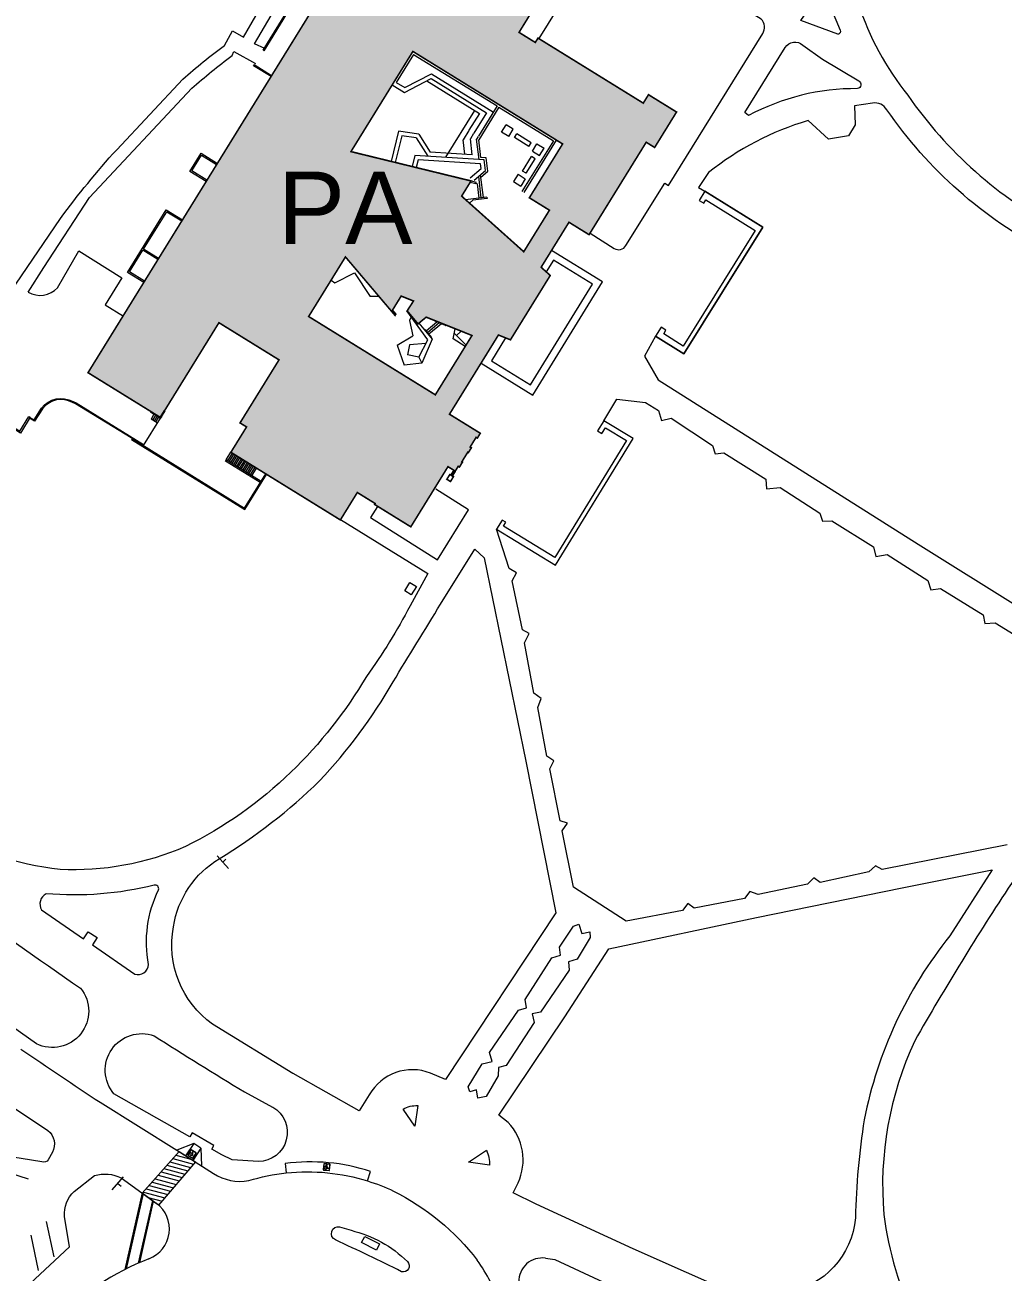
# Model space of a CAD drawing. Header units: feet. Extents: x 6763715 to 6770513, y 1886699 to 1891873.
# Drawn here: x 6765489 to 6765949, y 1888667 to 1889253 of the extents above; entities that cross this region are included whole.
import ezdxf

# ---------------------------------------------------------------- set-up
doc = ezdxf.new("R2010")
doc.units = ezdxf.units.FT
doc.header["$LTSCALE"] = 48
doc.header["$MEASUREMENT"] = 0
doc.layers.get('0').update_dxf_attribs({"lineweight": 0})
for name, color, linetype, lineweight in [('A-FLOR-HRAL', 4, 'Continuous', 0), ('A-FLOR-STRS', 4, 'Continuous', 0), ('C-BLDG-HTCH', 253, 'Continuous', 0), ('C-BLDG-IDEN', 7, 'Continuous', 50), ('C-PKNG-STRP', 3, 'Continuous', 0), ('C-ROAD', 5, 'Continuous', 0), ('Crosswalk_Stripping', 3, 'Continuous', 0), ('L-SITE-WALK', 6, 'Continuous', 0), ('L-SITE-WALL', 32, 'Continuous', 0)]:
    doc.layers.add(name, color=color, linetype=linetype, lineweight=lineweight)
doc.layers.add('A-WALL', color=5, linetype='Continuous')
doc.layers.add('C-BLDG', color=7, linetype='Continuous')
doc.styles.add('Campus_Base_Map_NEW$0$STANDARD', font='arial.ttf', dxfattribs={"height": 3.8})

# ---------------------------------------------------------------- blocks, each defined once
blk = doc.blocks.new('Campus_Base_Map_NEW$0$S1')
for points in [[(-0.083, 0), (0.083, 0)], [(0, 0), (0, -0.042)]]:
    blk.add_lwpolyline(points)
blk = doc.blocks.new('Campus_Base_Map_NEW$0$Site Plan$0$HANDI')
for p, q in [((0, 0.079), (0, 0)), ((0, 0), (0.062, 0)), ((0.062, 0), (0.094, -0.039))]:
    blk.add_line(p, q)
blk.add_circle((0, 0.094), 0.015)
blk.add_arc((-0.006, -0.006), 0.0541, 90, 0)
blk = doc.blocks.new('Campus_Base_Map_NEW$0$handicap')
at = {"layer": 'C-PKNG-STRP'}
blk.add_line((563729.991, 157499.5), (563730.041, 157499.478), dxfattribs=at)
for points in [[(563729.849, 157499.398), (563730.056, 157499.316, 0.414214), (563730.074, 157499.324), (563730.156, 157499.53, 0.414214), (563730.148, 157499.548), (563729.942, 157499.63, 0.414214), (563729.924, 157499.622), (563729.842, 157499.416, 0.414214)], [(563729.852, 157499.404), (563730.059, 157499.322, 0.414214), (563730.068, 157499.326), (563730.149, 157499.533, 0.414214), (563730.146, 157499.542), (563729.939, 157499.624, 0.414214), (563729.93, 157499.62), (563729.848, 157499.413, 0.414214)]]:
    blk.add_lwpolyline(points, format="xyb", close=True, dxfattribs=at)
at = {"layer": 'C-PKNG-STRP', "rotation": 335.9749199039166}
blk.add_blockref('Campus_Base_Map_NEW$0$Site Plan$0$HANDI', (563729.975, 157499.464), dxfattribs=at)

msp = doc.modelspace()

# ---------------------------------------------------------------- hatches: boundary and pattern name
at = {"layer": 'C-BLDG-HTCH'}
h = msp.add_hatch(color=256, dxfattribs=at)
h.paths.add_polyline_path([(6765698.91, 1889107.4), (6765681.68, 1889079.52), (6765622.13, 1889116.33), (6765639.43, 1889144.34), (6765662.75, 1889116.84), (6765663.12, 1889117.44), (6765661.53, 1889119.31), (6765665.62, 1889125.93), (6765671.42, 1889123.61), (6765668.43, 1889118.99), (6765673.55, 1889112.87), (6765677.39, 1889116.03), (6765698.91, 1889107.4)], flags=16)
h.paths.add_polyline_path([(6765653.41, 1889028.4), (6765645.01, 1889033.59), (6765637.04, 1889020.69), (6765602.38, 1889042.11), (6765585.58, 1889052.5), (6765592.94, 1889064.41), (6765589.87, 1889066.3), (6765608.2, 1889095.95), (6765579.96, 1889113.41), (6765552.44, 1889068.89), (6765518.42, 1889089.92), (6765623.03, 1889259.17), (6765617.08, 1889262.85), (6765653.42, 1889321.65), (6765687.9, 1889300.33), (6765686.33, 1889297.38), (6765700.36, 1889288.71), (6765702.3, 1889291.44), (6765734.42, 1889271.58), (6765721.02, 1889249.89), (6765728.67, 1889245.15), (6765729.94, 1889247.21), (6765779.42, 1889216.63), (6765781.88, 1889220.6), (6765795.06, 1889212.45), (6765784.77, 1889195.79), (6765780.8, 1889198.24), (6765753.94, 1889154.79), (6765744.49, 1889160.63), (6765731.41, 1889139.47), (6765735.7, 1889135.63), (6765716.99, 1889105.37), (6765711.34, 1889107.63), (6765688.33, 1889070.39), (6765702.82, 1889061.44), (6765701.42, 1889059.17), (6765700.85, 1889059.52), (6765698.05, 1889054.98), (6765698.62, 1889054.63), (6765697.21, 1889052.36), (6765696.93, 1889052.54), (6765694.13, 1889048), (6765694.41, 1889047.83), (6765693.01, 1889045.56), (6765692.44, 1889045.91), (6765691.04, 1889043.64), (6765687.63, 1889045.75), (6765670.15, 1889017.46), (6765653.15, 1889027.97)])
h.paths.add_polyline_path([(6765723.24, 1889146.78), (6765735.31, 1889166.3), (6765725.87, 1889172.14), (6765741.51, 1889197.45), (6765671.13, 1889240.94), (6765642.02, 1889193.84), (6765698.46, 1889180.06), (6765694.04, 1889172.91)], flags=16)
at = {"layer": 'Crosswalk_Stripping'}
h = msp.add_hatch(dxfattribs=at)
h.set_pattern_fill('ANSI31', color=256, scale=15, angle=300, style=0)
h.set_pattern_definition([(345, (-1.035, 0.7446), (0.48528570957, 1.8111109243), [])])
h.paths.add_polyline_path([(6765568.91, 1888718.97), (6765561.25, 1888723.82), (6765543.95, 1888704.22), (6765550.26, 1888699.67, -0.017269), (6765551.55, 1888698.51)])

# ---------------------------------------------------------------- linework, layer by layer
at = {"layer": 'A-FLOR-HRAL'}
for p, q in [((6765686.51, 1889112.11), (6765681.59, 1889114.08)), ((6765686.55, 1889112.23), (6765681.63, 1889114.19)), ((6765676.62, 1889110.13), (6765679.75, 1889106.4)), ((6765676.71, 1889110.21), (6765679.84, 1889106.48)), ((6765547.8, 1889071.51), (6765547.75, 1889071.44)), ((6765552.52, 1889068.45), (6765547.77, 1889071.39)), ((6765552.46, 1889068.68), (6765547.86, 1889071.53)), ((6765552.91, 1889069.33), (6765552.52, 1889068.69)), ((6765553.06, 1889069.24), (6765552.57, 1889068.46)), ((6765553.04, 1889069.3), (6765552.97, 1889069.35))]:
    msp.add_line(p, q, dxfattribs=at)
for centre, radius, start, end in [((6765686.53, 1889112.17), 0.0625, 248.14971, 68.14971), ((6765676.66, 1889110.17), 0.0625, 39.98488, 219.98488), ((6765679.8, 1889106.44), 0.0625, 219.98488, 39.98488), ((6765547.79, 1889071.42), 0.0417, 148.28051, 238.28051), ((6765547.83, 1889071.49), 0.0417, 58.28051, 148.28051), ((6765552.95, 1889069.31), 0.0417, 58.28051, 148.28051), ((6765553.02, 1889069.27), 0.0417, 328.28051, 58.28051), ((6765552.49, 1889068.72), 0.0417, 238.28051, 328.28051), ((6765552.54, 1889068.49), 0.0417, 238.28051, 328.28051)]:
    msp.add_arc(centre, radius, start, end, dxfattribs=at)
at = {"layer": 'A-FLOR-STRS'}
for p, q in [((6765701.9, 1889182.14), (6765703.14, 1889172.11)), ((6765702.83, 1889182.92), (6765704.15, 1889172.24)), ((6765701.3, 1889178.68), (6765700.73, 1889178.82)), ((6765701.3, 1889178.68), (6765702.13, 1889171.99)), ((6765682.46, 1889113.73), (6765677.31, 1889109.49)), ((6765683.52, 1889113.31), (6765677.96, 1889108.73)), ((6765684.58, 1889112.88), (6765678.6, 1889107.96)), ((6765682.68, 1889113.91), (6765682.57, 1889113.82)), ((6765683.73, 1889113.48), (6765683.63, 1889113.4)), ((6765684.79, 1889113.06), (6765684.69, 1889112.97)), ((6765677.22, 1889109.41), (6765677.12, 1889109.33)), ((6765677.86, 1889108.65), (6765677.76, 1889108.57)), ((6765678.5, 1889107.88), (6765678.41, 1889107.8)), ((6765549.43, 1889070.36), (6765548.03, 1889068.09)), ((6765550.14, 1889069.92), (6765548.74, 1889067.65)), ((6765550.85, 1889069.48), (6765549.45, 1889067.21)), ((6765549.61, 1889070.64), (6765549.52, 1889070.5)), ((6765550.32, 1889070.2), (6765550.23, 1889070.06)), ((6765551.03, 1889069.76), (6765550.94, 1889069.62)), ((6765551.74, 1889069.33), (6765551.65, 1889069.18)), ((6765552.27, 1889068.6), (6765544.33, 1889055.75)), ((6765550.87, 1889066.34), (6765548.03, 1889068.09)), ((6765551.56, 1889069.04), (6765550.16, 1889066.77)), ((6765583.39, 1889048.95), (6765585.58, 1889052.5)), ((6765584.09, 1889048.51), (6765586.29, 1889052.06)), ((6765584.8, 1889048.08), (6765586.99, 1889051.62)), ((6765585.51, 1889047.64), (6765587.7, 1889051.18)), ((6765586.22, 1889047.2), (6765588.41, 1889050.74)), ((6765586.93, 1889046.76), (6765589.12, 1889050.31)), ((6765587.64, 1889046.32), (6765589.83, 1889049.87)), ((6765588.35, 1889045.89), (6765590.54, 1889049.43)), ((6765589.06, 1889045.45), (6765591.25, 1889048.99)), ((6765589.77, 1889045.01), (6765591.96, 1889048.55)), ((6765590.47, 1889044.57), (6765592.67, 1889048.12)), ((6765591.18, 1889044.13), (6765593.37, 1889047.68)), ((6765591.89, 1889043.7), (6765594.08, 1889047.24)), ((6765592.6, 1889043.26), (6765594.79, 1889046.8)), ((6765593.31, 1889042.82), (6765595.5, 1889046.36)), ((6765594.02, 1889042.38), (6765596.21, 1889045.93)), ((6765594.73, 1889041.94), (6765596.92, 1889045.49)), ((6765595.44, 1889041.5), (6765597.63, 1889045.05))]:
    msp.add_line(p, q, dxfattribs=at)
at = {"layer": 'A-WALL'}
msp.add_line((6765554.37, 1889072.01), (6765552.36, 1889068.75), dxfattribs=at)
at = {"layer": 'C-BLDG'}
for p, q in [((6765689.07, 1889041.72), (6765690.47, 1889043.99)), ((6765689.64, 1889041.37), (6765691.04, 1889043.64))]:
    msp.add_line(p, q, dxfattribs=at)
at = {"layer": 'C-BLDG', "const_width": 0.75}
for points in [[(6765734.42, 1889271.58), (6765721.02, 1889249.89), (6765728.67, 1889245.15), (6765729.94, 1889247.21), (6765779.42, 1889216.63), (6765781.88, 1889220.6), (6765795.06, 1889212.45), (6765784.77, 1889195.79), (6765780.8, 1889198.24), (6765753.94, 1889154.79), (6765744.49, 1889160.63), (6765731.41, 1889139.47), (6765735.7, 1889135.63), (6765716.99, 1889105.37), (6765711.34, 1889107.63), (6765688.33, 1889070.39), (6765702.82, 1889061.44), (6765701.42, 1889059.17), (6765700.85, 1889059.52), (6765698.05, 1889054.98), (6765698.62, 1889054.63), (6765697.21, 1889052.36), (6765696.93, 1889052.54), (6765694.13, 1889048), (6765694.41, 1889047.83), (6765693.01, 1889045.56), (6765692.44, 1889045.91), (6765691.04, 1889043.64), (6765687.63, 1889045.75), (6765670.15, 1889017.46), (6765653.15, 1889027.97), (6765653.41, 1889028.4), (6765645.01, 1889033.59), (6765637.04, 1889020.69), (6765602.38, 1889042.11), (6765585.58, 1889052.5), (6765592.94, 1889064.41), (6765589.87, 1889066.3), (6765608.2, 1889095.95), (6765579.96, 1889113.41), (6765552.44, 1889068.89), (6765518.42, 1889089.92), (6765623.03, 1889259.17)], [(6765688.5, 1889042.07), (6765687.1, 1889039.81), (6765688.8, 1889038.75), (6765690.2, 1889041.02), (6765688.5, 1889042.07)]]:
    msp.add_lwpolyline(points, dxfattribs=at)
for points in [[(6765723.24, 1889146.78), (6765735.31, 1889166.3), (6765725.87, 1889172.14), (6765741.51, 1889197.45), (6765671.13, 1889240.94), (6765642.02, 1889193.84), (6765698.46, 1889180.06), (6765694.04, 1889172.91), (6765723.24, 1889146.78)], [(6765698.91, 1889107.4), (6765681.68, 1889079.52), (6765622.13, 1889116.33), (6765639.43, 1889144.34), (6765662.75, 1889116.84), (6765663.12, 1889117.44), (6765661.53, 1889119.31), (6765665.62, 1889125.93), (6765671.42, 1889123.61), (6765668.43, 1889118.99), (6765673.55, 1889112.87), (6765677.39, 1889116.03), (6765698.91, 1889107.4)]]:
    msp.add_lwpolyline(points, close=True, dxfattribs=at)
at = {"layer": 'C-PKNG-STRP'}
msp.add_lwpolyline([(6765543.95, 1888704.22), (6765561.25, 1888723.82), (6765568.91, 1888718.97), (6765551.55, 1888698.51)], close=True, dxfattribs=at)
for points in [[(6765473.52, 1888716.23), (6765490.36, 1888711.03)], [(6765502.45, 1888674.29), (6765498.98, 1888690.86)], [(6765495.19, 1888667.9), (6765491.73, 1888684.47)]]:
    msp.add_lwpolyline(points, dxfattribs=at)
at = {"layer": 'C-ROAD', "lineweight": 0}
for p, q in [((6765526.43, 1889121.83), (6765535.15, 1889116.45)), ((6765524.13, 1888746.94), (6765560.19, 1888724.4)), ((6765560.19, 1888724.4), (6765577.42, 1888713.49)), ((6765647.01, 1888680.98), (6765648.5, 1888683.93)), ((6765648.5, 1888683.93), (6765655.44, 1888680.44)), ((6765653.96, 1888677.49), (6765647.01, 1888680.98)), ((6765655.44, 1888680.44), (6765653.96, 1888677.49))]:
    msp.add_line(p, q, dxfattribs=at)
at = {"layer": 'C-ROAD'}
for points in [[(6765490.24, 1889127.79, 0.351902), (6765504.13, 1889129.88), (6765514.11, 1889147.25), (6765534.36, 1889134.55), (6765526.43, 1889121.83)], [(6765491.14, 1889068.91), (6765493.16, 1889067.77), (6765496.61, 1889073.2, -0.381258), (6765511.37, 1889076.3), (6765512.79, 1889075.71), (6765544.56, 1889056.14), (6765544.37, 1889055.82), (6765512.6, 1889075.25), (6765511.15, 1889075.85, 0.381641), (6765497.03, 1889072.92), (6765493.33, 1889067.1), (6765490.88, 1889068.48), (6765491.14, 1889068.91)], [(6765339.49, 1888429.07, 0.006523), (6765338.03, 1888428.32), (6765272.44, 1888388.02), (6765208.56, 1888350.26), (6765197.68, 1888343.88), (6765191.48, 1888340.25, -0.28458), (6765156.84, 1888344.8), (6765150.62, 1888352.66, -0.25048), (6765152.17, 1888366.18, -0.507227), (6765157.16, 1888366.31), (6765159.77, 1888352.87), (6765197.68, 1888388.69), (6765207.26, 1888397.74), (6765285.21, 1888469.51), (6765395.95, 1888573.05), (6765454.02, 1888627.24), (6765509.68, 1888678.95), (6765507.44, 1888693.28, -0.240817), (6765511.9, 1888705.03), (6765521.5, 1888712.51, -0.192996), (6765533.96, 1888711.42), (6765550.65, 1888699.42)], [(6765593.97, 1888710.12, -0.04794), (6765611.6, 1888713.75, -0.102129), (6765649.87, 1888709.97, -0.034762), (6765662.04, 1888705.2, -0.112585), (6765701.41, 1888672.75)]]:
    msp.add_lwpolyline(points, format="xyb", dxfattribs=at)
for points in [[(6765197.68, 1888473.18), (6765205, 1888480.03), (6765316.96, 1888583.84), (6765436.01, 1888694.87), (6765472.55, 1888729.5), (6765457.67, 1888734.07, -0.76015), (6765457.75, 1888736.85), (6765467.32, 1888745.08, -0.23767), (6765480.58, 1888746.31), (6765499.54, 1888733.74, -0.355849), (6765501.72, 1888723.42), (6765499.73, 1888719.96, -0.394716), (6765496.64, 1888719.01), (6765478.25, 1888722), (6765410.07, 1888657.05), (6765263.01, 1888520.33), (6765205.36, 1888466.99), (6765197.68, 1888459.83), (6765143.14, 1888408.98), (6765133.6, 1888413.23)], [(6765642.05, 1888686.76, -0.136058), (6765668.58, 1888672.04, -0.780435), (6765665.8, 1888667.31, 0.008874), (6765634.72, 1888682.22, -0.884101), (6765636.7, 1888688.46)]]:
    msp.add_lwpolyline(points, format="xyb", close=True, dxfattribs=at)
at = {"layer": 'C-ROAD', "lineweight": 0}
for centre, radius, start, end in [((6766818.49, 1890715.32), 2355.82, 235.58191, 236.67211), ((6765589.92, 1888732.59), 22.83, 236.7998, 280.2327), ((6765541.7, 1888687.38), 15, 291.03646, 53.34621), ((6765589.08, 1888564.18), 117, 111.03646, 137.05399), ((6765635.01, 1888625.36), 81.58, 18.82668, 35.51208)]:
    msp.add_arc(centre, radius, start, end, dxfattribs=at)
at = {"layer": 'L-SITE-WALK', "lineweight": 0}
for p, q in [((6765697.27, 1889025.48), (6765681.84, 1889035.19)), ((6765654.51, 1889026.96), (6765651.28, 1889021.79)), ((6765682.75, 1889002), (6765697.27, 1889025.48)), ((6765651.28, 1889021.79), (6765682.75, 1889002)), ((6765568.11, 1888727.61), (6765560.21, 1888724.39)), ((6765568.11, 1888727.61), (6765564.32, 1888721.79)), ((6765571.49, 1888725.41), (6765567.72, 1888719.63)), ((6765571.49, 1888725.41), (6765571.73, 1888717.09)), ((6765535.9, 1888668.39), (6765544, 1888704.37)), ((6765536.48, 1888668.69), (6765544.44, 1888704.04)), ((6765542.21, 1888671.38), (6765548.83, 1888700.78)), ((6765542.78, 1888671.63), (6765549.26, 1888700.45)), ((6765737.88, 1888673.11), (6765769.88, 1888658.19))]:
    msp.add_line(p, q, dxfattribs=at)
for points in [[(6765484.43, 1889131.51), (6765505.5, 1889162.44, -0.025735), (6765531.9, 1889194.73), (6765562.99, 1889227.93, -0.018103), (6765582.5, 1889243.79), (6765586.35, 1889250.63), (6765591.44, 1889247.6), (6765597.37, 1889257.68, 0.15172), (6765607.4, 1889311.48, 0.069781), (6765591.73, 1889364.57, 0.091022), (6765566.57, 1889404.5, 0.023217), (6765537.54, 1889429.92), (6765495.02, 1889459.51), (6765487.93, 1889448.05, -0.256393), (6765476.61, 1889441.82, 0.292854), (6765467.03, 1889436.41, -0.025095), (6765462.59, 1889423.06, -0.04505), (6765456.33, 1889410.48, -0.054826), (6765436.45, 1889387.03, 0.120811), (6765418.4, 1889361.63, -0.025326), (6765388.96, 1889300.2, -0.071702), (6765340.94, 1889241.67), (6765332.85, 1889229.7)], [(6765601.55, 1889242.27), (6765596.61, 1889244.55), (6765615.5, 1889276.66, 0.113614), (6765597.25, 1889366.93, 0.146186), (6765549.46, 1889428.9), (6765522.27, 1889447.95), (6765515.19, 1889454.71), (6765558.23, 1889428.03), (6765619.35, 1889389.99), (6765680.17, 1889352.85), (6765756.03, 1889304.73), (6765734.33, 1889271.83)], [(6765896.49, 1889281.37), (6765883.11, 1889272.47), (6765880.48, 1889263.43, 0.090016), (6765903.81, 1889220.33, 0.122024), (6765974.94, 1889157.32, 0.088845), (6766041.07, 1889134.99, 0.052056), (6766099.98, 1889132.15, 0.311944), (6766112.32, 1889141.85, 0.071097), (6766111.75, 1889186.59, 0.181493), (6766065.9, 1889266.12), (6766030.03, 1889288.43), (6766008.09, 1889302.74, -0.043784), (6765997.33, 1889304.29, 0.064037), (6765952.58, 1889304.03, 0.083648), (6765896.49, 1889281.37)], [(6765754.39, 1889155.52), (6765765.77, 1889148.35, 0.414214), (6765771.28, 1889149.63), (6765789.55, 1889178.95), (6765791.25, 1889177.9), (6765835.58, 1889249.33, 0.340326), (6765834.89, 1889256.14), (6765763.37, 1889300.28), (6765730.38, 1889246.94)], [(6765870.83, 1889249.03), (6765853.55, 1889255.45), (6765863.88, 1889270.58), (6765871.99, 1889250.97, -0.503602), (6765870.83, 1889249.03)], [(6765828.96, 1889210.81), (6765827.23, 1889212.24), (6765846.12, 1889242.8, -0.4708), (6765854.36, 1889243.94), (6765863.73, 1889237.23), (6765880.79, 1889227.1, -0.695113), (6765880.13, 1889223.46, 0.125197), (6765828.96, 1889210.81)], [(6765490.24, 1889127.79), (6765497.59, 1889139.35), (6765519.05, 1889172.21), (6765567.17, 1889223.61, -0.017885), (6765586.12, 1889239), (6765586.97, 1889240.91), (6765597.18, 1889235.2)], [(6765969.27, 1889146.74, -0.121873), (6765893.93, 1889213.52, 0.302012), (6765887.21, 1889216.67), (6765878.66, 1889215.39), (6765879.08, 1889206.38), (6765875.92, 1889201.24), (6765866.42, 1889199.62), (6765856.89, 1889208.39, 0.098353), (6765810.07, 1889183.95), (6765805.34, 1889177.04), (6765808.43, 1889175.28), (6765835.56, 1889158.37), (6765798.45, 1889098.82), (6765785.17, 1889107.1)], [(6765637.15, 1889020.86), (6765678.14, 1888995.45), (6765669.8, 1888980.25, -0.036631), (6765649.28, 1888947.17, -0.068979), (6765613.82, 1888902.18, -0.077059), (6765564.17, 1888867.11, -0.115922), (6765505.26, 1888856.42, -0.104977), (6765446.93, 1888875.67, -0.019155), (6765391.18, 1888921.18), (6765379.21, 1888931.88), (6765388.38, 1888942.45), (6765393.96, 1888950.05), (6765400.47, 1888957.73), (6765410.33, 1888972.32), (6765423.02, 1888990.45), (6765464.89, 1889052.33), (6765448.5, 1889062.65)], [(6765614.75, 1888760.46), (6765576.96, 1888783.73, -0.293839), (6765558.58, 1888829.42, -0.224084), (6765580.14, 1888861.44, 0.056762), (6765627.23, 1888898.04, 0.058412), (6765661.8, 1888944.54, -0.000654), (6765684.17, 1888981.17), (6765700.19, 1889006.95), (6765704.7, 1889002.89), (6765724.26, 1888907.25), (6765738.3, 1888835.99), (6765686.44, 1888757.59), (6765679.41, 1888760.63, 0.375122), (6765650.62, 1888750.42), (6765645.86, 1888742.98), (6765614.87, 1888760.45)], [(6766011.86, 1888904.33), (6765994.71, 1888914.98), (6765952.44, 1888849.81, 0.017142), (6765907.02, 1888775.78, 0.130965), (6765892.5, 1888694.23, 0.078194), (6765907.42, 1888643.54, 0.067596), (6765921.37, 1888624.62), (6765920.19, 1888620.48)], [(6765720.58, 1888709.09, 0.306873), (6765715.89, 1888737.51), (6765711.49, 1888740.87), (6765742.5, 1888787.16), (6765763.23, 1888819.15), (6765832.71, 1888833.79), (6765901.15, 1888847.69), (6765943.39, 1888856.27), (6765923.55, 1888825.15, 0.121002), (6765883.26, 1888738.75, 0.032593), (6765879.12, 1888692.65, -0.342258), (6765846.91, 1888657.51, -0.155083), (6765826.39, 1888659.76), (6765824.74, 1888655.73), (6765774.62, 1888678.01), (6765729.05, 1888698.99), (6765718.33, 1888704.42), (6765720.58, 1888709.09)], [(6765540.38, 1888807.18, 0.490926), (6765546.84, 1888811.72, -0.159866), (6765551.6, 1888846.87, 0.5764), (6765549.54, 1888849, -0.082903), (6765498.75, 1888845, 0.426717), (6765496.57, 1888837.36), (6765516.24, 1888823.81), (6765518.52, 1888827), (6765522.69, 1888824.36), (6765520.47, 1888820.9), (6765540.38, 1888807.18)], [(6765514.96, 1888800.52, -0.801442), (6765494.18, 1888774.43, -0.007172), (6765435.04, 1888817.39, -0.758685), (6765454.9, 1888843.01, 0.005321), (6765514.96, 1888800.52)], [(6765605.23, 1888744.68, -0.765687), (6765598.49, 1888719.14), (6765586.12, 1888719.97), (6765581.29, 1888722.18), (6765576.58, 1888724.85), (6765577.61, 1888726.58), (6765567.36, 1888732.66), (6765566.22, 1888730.73), (6765530.59, 1888750.95, -0.767395), (6765549.47, 1888778.2, 0.003293), (6765592.02, 1888751.79), (6765605.1, 1888744.69)], [(6765649.87, 1888709.97), (6765651.28, 1888714.46, 0.111345), (6765611.13, 1888718.16), (6765611.6, 1888713.75)]]:
    msp.add_lwpolyline(points, format="xyb", dxfattribs=at)
for points in [[(6765785.17, 1889107.1), (6765780.03, 1889097.7), (6765786.38, 1889086.61), (6765908.62, 1889009.38), (6766004.23, 1888949.68)], [(6765760.89, 1889067.33), (6765767.06, 1889077.45), (6765780.42, 1889075.91), (6765786.55, 1889072.08), (6765787.95, 1889067.5), (6765792.5, 1889068.55), (6765811.91, 1889055.64), (6765813.24, 1889051.73), (6765817.36, 1889052.27), (6765836.98, 1889039.86), (6765837.32, 1889035.33), (6765843.77, 1889035.96), (6765862.41, 1889023.91), (6765863.69, 1889020.12), (6765868.13, 1889020.28), (6765887.65, 1889008.04), (6765888.7, 1889003.54), (6765894.08, 1889004.44), (6765913.12, 1888992.18), (6765914.64, 1888987.88), (6765919.2, 1888988.48), (6765939.26, 1888976.04), (6765939.94, 1888971.97), (6765944.86, 1888972.32), (6765964.69, 1888960.05)], [(6765950.46, 1888867.98), (6765891.67, 1888856.33), (6765888.52, 1888858.15), (6765885.37, 1888855.22), (6765862.59, 1888850.29), (6765859.61, 1888852.43), (6765856.54, 1888849.41), (6765833.5, 1888844.61), (6765829.53, 1888846.05), (6765827.05, 1888842.79), (6765803.29, 1888838.27), (6765800.31, 1888840.32), (6765797.87, 1888837.15), (6765771.4, 1888832.04), (6765746.59, 1888848.1), (6765741.31, 1888874.52), (6765743.78, 1888878.09), (6765740.39, 1888879.24), (6765735.49, 1888903.69), (6765737.42, 1888907.42), (6765734.04, 1888909.68), (6765729.86, 1888932.48), (6765731.43, 1888936.72), (6765727.94, 1888939.19), (6765723.6, 1888963), (6765725.82, 1888967.31), (6765722.63, 1888969.09), (6765717.87, 1888992.05), (6765719.81, 1888995.77), (6765716.34, 1888997.89), (6765710.44, 1889016.39), (6765738.19, 1888999.41), (6765774.61, 1889058.94), (6765760.88, 1889067.31)], [(6765571.49, 1888725.41), (6765568.11, 1888727.61)], [(6765733.46, 1888673.68), (6765737.88, 1888673.11)]]:
    msp.add_lwpolyline(points, dxfattribs=at)
for points in [[(6765672.78, 1888989.46), (6765670.39, 1888985.46), (6765667.32, 1888987.3), (6765669.71, 1888991.29)], [(6765697.04, 1888754.23), (6765703.74, 1888765), (6765708.42, 1888766.14), (6765707.16, 1888770.37), (6765720.72, 1888790.2), (6765724.59, 1888791.35), (6765723.92, 1888795.25), (6765736.43, 1888814.78), (6765740.53, 1888816.03), (6765740.12, 1888819.94), (6765746.68, 1888829.74), (6765749.2, 1888830.66), (6765750.55, 1888826.26), (6765754.36, 1888827.06), (6765754.45, 1888824.38), (6765748.3, 1888814.15), (6765744.25, 1888813.04), (6765744.53, 1888808.99), (6765731.05, 1888789.38), (6765727.25, 1888788.59), (6765728.19, 1888784.48), (6765714.92, 1888764.26), (6765711.34, 1888763.34), (6765711.22, 1888759.32), (6765705.58, 1888749.69), (6765701.69, 1888748.89), (6765701.06, 1888752.74), (6765697.97, 1888751.79)]]:
    msp.add_lwpolyline(points, close=True, dxfattribs=at)
for points in [[(6765671.99, 1888735.74), (6765666.5, 1888743.78, -0.137413), (6765673.4, 1888745.39)], [(6765697.27, 1888718.86), (6765705.66, 1888724.41, -0.122367), (6765707.11, 1888717.32)]]:
    msp.add_lwpolyline(points, format="xyb", close=True, dxfattribs=at)
msp.add_arc((6765731.96, 1888662.73), 11.05, 82.18881, 181.26098, dxfattribs=at)
at = {"layer": 'L-SITE-WALL'}
for p, q in [((6765600.74, 1889241.49), (6765614.72, 1889264.11)), ((6765601.16, 1889241.23), (6765614.88, 1889263.42)), ((6765601.16, 1889241.23), (6765600.74, 1889241.49)), ((6765671.46, 1889239.57), (6765663.31, 1889226.38)), ((6765671.46, 1889239.57), (6765710.72, 1889215.3)), ((6765596.23, 1889234.19), (6765596.49, 1889234.62)), ((6765604.45, 1889229.11), (6765596.23, 1889234.19)), ((6765604.71, 1889229.53), (6765596.49, 1889234.62)), ((6765667.22, 1889221.61), (6765679.78, 1889228.15)), ((6765667.3, 1889223.91), (6765679.87, 1889230.45)), ((6765679.78, 1889228.15), (6765705.72, 1889212.12)), ((6765679.87, 1889230.45), (6765708.97, 1889212.46)), ((6765661.41, 1889225.21), (6765667.22, 1889221.61)), ((6765663.31, 1889226.38), (6765667.3, 1889223.91)), ((6765677.72, 1889227.08), (6765702.4, 1889211.82)), ((6765700.13, 1889213.22), (6765686.5, 1889191.17)), ((6765702.4, 1889211.82), (6765697.47, 1889203.85)), ((6765705.72, 1889212.12), (6765699.74, 1889202.44)), ((6765710.72, 1889215.3), (6765701.94, 1889201.09)), ((6765711.57, 1889214.77), (6765702.09, 1889199.44)), ((6765711.57, 1889214.77), (6765737.15, 1889198.96)), ((6765712.82, 1889203.03), (6765714.93, 1889206.43)), ((6765718.33, 1889204.33), (6765714.93, 1889206.43)), ((6765716.23, 1889200.92), (6765718.33, 1889204.33)), ((6765664.37, 1889203.44), (6765660.9, 1889189.23)), ((6765665.88, 1889201.2), (6765662.84, 1889188.76)), ((6765673.9, 1889202.1), (6765664.37, 1889203.44)), ((6765672.71, 1889200.25), (6765665.88, 1889201.2)), ((6765672.71, 1889200.25), (6765678.09, 1889191.7)), ((6765673.9, 1889202.1), (6765679.24, 1889193.63)), ((6765697.41, 1889203.74), (6765694.69, 1889199.34)), ((6765695.53, 1889192.61), (6765694.69, 1889199.34)), ((6765699.67, 1889202.34), (6765698.14, 1889199.86)), ((6765699.07, 1889192.39), (6765698.14, 1889199.86)), ((6765701.87, 1889200.98), (6765701.06, 1889199.66)), ((6765702.24, 1889190.19), (6765701.06, 1889199.66)), ((6765703.13, 1889191.13), (6765702.09, 1889199.44)), ((6765716.23, 1889200.92), (6765712.82, 1889203.03)), ((6765718.88, 1889200.46), (6765719.93, 1889202.16)), ((6765725.68, 1889196.25), (6765718.88, 1889200.46)), ((6765726.74, 1889197.95), (6765719.93, 1889202.16)), ((6765737.15, 1889198.96), (6765722.38, 1889175.08)), ((6765738.52, 1889199.29), (6765723.23, 1889174.55)), ((6765566.32, 1889184.54), (6765571.58, 1889193.04)), ((6765571.58, 1889193.04), (6765579.23, 1889188.31)), ((6765699.07, 1889192.39), (6765679.24, 1889193.63)), ((6765725.68, 1889196.25), (6765726.74, 1889197.95)), ((6765727.28, 1889194.09), (6765729.39, 1889197.49)), ((6765727.28, 1889194.09), (6765730.69, 1889191.99)), ((6765729.39, 1889197.49), (6765732.79, 1889195.39)), ((6765730.69, 1889191.99), (6765732.79, 1889195.39)), ((6765567.24, 1889184.75), (6765571.79, 1889192.13)), ((6765571.79, 1889192.13), (6765578.32, 1889188.1)), ((6765571.79, 1889192.13), (6765578.88, 1889187.74)), ((6765672.08, 1889192.08), (6765670.8, 1889186.82)), ((6765704.69, 1889190.03), (6765672.08, 1889192.08)), ((6765673.63, 1889189.98), (6765672.74, 1889186.34)), ((6765702.91, 1889188.14), (6765673.63, 1889189.98)), ((6765703.2, 1889185.85), (6765702.91, 1889188.14)), ((6765705.58, 1889190.98), (6765703.13, 1889191.13)), ((6765705.32, 1889185.02), (6765704.69, 1889190.03)), ((6765706.38, 1889184.6), (6765705.58, 1889190.98)), ((6765722.66, 1889184.7), (6765726.86, 1889191.51)), ((6765724.36, 1889183.65), (6765728.57, 1889190.46)), ((6765728.57, 1889190.46), (6765726.86, 1889191.51)), ((6765573.98, 1889179.81), (6765566.32, 1889184.54)), ((6765574.33, 1889180.37), (6765567.24, 1889184.75)), ((6765698.09, 1889181.55), (6765703.2, 1889185.85)), ((6765699.88, 1889180.44), (6765705.32, 1889185.02)), ((6765702.97, 1889181.74), (6765706.38, 1889184.6)), ((6765720.54, 1889183.17), (6765718.43, 1889179.77)), ((6765720.54, 1889183.17), (6765723.94, 1889181.07)), ((6765723.94, 1889181.07), (6765721.84, 1889177.67)), ((6765724.36, 1889183.65), (6765722.66, 1889184.7)), ((6765698.09, 1889179.46), (6765700.73, 1889178.82)), ((6765698.46, 1889180.06), (6765700.88, 1889179.47)), ((6765700.73, 1889178.82), (6765700.88, 1889179.47)), ((6765718.43, 1889179.77), (6765721.84, 1889177.67)), ((6765705.92, 1889172.46), (6765695.93, 1889171.22)), ((6765699.33, 1889170.97), (6765697.81, 1889169.54)), ((6765706, 1889171.8), (6765699.33, 1889170.97)), ((6765705.92, 1889172.46), (6765706, 1889171.8)), ((6765536.96, 1889137.04), (6765555.19, 1889166.53)), ((6765544.54, 1889148.03), (6765555.41, 1889165.61)), ((6765555.19, 1889166.53), (6765562.85, 1889161.8)), ((6765555.41, 1889165.61), (6765562.5, 1889161.23)), ((6765537.88, 1889137.26), (6765544.19, 1889147.47)), ((6765551.28, 1889143.09), (6765544.19, 1889147.47)), ((6765551.63, 1889143.65), (6765544.54, 1889148.03)), ((6765760.31, 1889132.7), (6765736.33, 1889147.43)), ((6765737.25, 1889142.75), (6765733.84, 1889137.3)), ((6765755.49, 1889131.55), (6765737.25, 1889142.75)), ((6765544.62, 1889132.31), (6765536.96, 1889137.04)), ((6765544.97, 1889132.88), (6765537.88, 1889137.26)), ((6765634.49, 1889132.21), (6765643.71, 1889136.92)), ((6765643.71, 1889136.92), (6765651.03, 1889125.77)), ((6765632.65, 1889133.35), (6765634.49, 1889132.21)), ((6765726.43, 1889084.19), (6765755.49, 1889131.55)), ((6765727.56, 1889079.39), (6765760.31, 1889132.7)), ((6765655.19, 1889125.75), (6765651.03, 1889125.77)), ((6765678.1, 1889105.42), (6765668.24, 1889118.93)), ((6765670.3, 1889116.1), (6765669.51, 1889114.43)), ((6765669.51, 1889114.43), (6765671.16, 1889107.29)), ((6765673.91, 1889113.16), (6765680.22, 1889105.64)), ((6765690.01, 1889105.84), (6765690.94, 1889110.59)), ((6765663.7, 1889102.93), (6765671.16, 1889107.29)), ((6765673.86, 1889097.28), (6765678.1, 1889105.42)), ((6765680.22, 1889105.64), (6765675.31, 1889094.47)), ((6765695.75, 1889102.3), (6765690.01, 1889105.84)), ((6765690.53, 1889108.46), (6765696.03, 1889103.06)), ((6765693.84, 1889109.43), (6765691.59, 1889107.41)), ((6765714.67, 1889106.29), (6765708.03, 1889095.48)), ((6765663.7, 1889102.93), (6765667.05, 1889093.38)), ((6765669.56, 1889103.07), (6765668.67, 1889098.31)), ((6765677.19, 1889103.66), (6765669.56, 1889103.07)), ((6765675.31, 1889094.47), (6765667.05, 1889093.38)), ((6765673.86, 1889097.28), (6765668.67, 1889098.31)), ((6765673.86, 1889097.28), (6765675.31, 1889094.47)), ((6765703.15, 1889094.38), (6765727.58, 1889079.38)), ((6765708.03, 1889095.48), (6765726.43, 1889084.19)), ((6765539.19, 1889058.93), (6765538.93, 1889058.5)), ((6765538.93, 1889058.5), (6765592.17, 1889025.6)), ((6765539.19, 1889058.93), (6765592.01, 1889026.28)), ((6765583.04, 1889048.39), (6765583.39, 1889048.95)), ((6765599.41, 1889038.26), (6765583.04, 1889048.39)), ((6765599.76, 1889038.83), (6765583.39, 1889048.95)), ((6765592.01, 1889026.28), (6765601.95, 1889042.38)), ((6765592.17, 1889025.6), (6765602.38, 1889042.11))]:
    msp.add_line(p, q, dxfattribs=at)
at = {"layer": 'L-SITE-WALL', "lineweight": 0}
for points in [[(6765785.17, 1889107.1), (6765798.45, 1889098.82), (6765835.56, 1889158.37), (6765808.43, 1889175.28), (6765805.72, 1889170.93), (6765807.82, 1889169.62), (6765808.81, 1889171.21), (6765832.05, 1889156.72), (6765798.23, 1889102.46), (6765789.02, 1889108.2), (6765790.05, 1889109.84), (6765787.77, 1889111.26)], [(6765710.44, 1889016.39), (6765738.19, 1888999.41), (6765774.61, 1889058.94), (6765760.89, 1889067.33), (6765757.95, 1889062.51), (6765759.95, 1889061.29), (6765761.66, 1889064.07), (6765771.54, 1889058.03), (6765737.88, 1889003), (6765713.68, 1889017.81), (6765714.77, 1889019.59), (6765713.05, 1889020.64)]]:
    msp.add_lwpolyline(points, close=True, dxfattribs=at)
msp.add_lwpolyline([(6765474.78, 1889079.2), (6765475.35, 1889078.85), (6765471.25, 1889072.05), (6765486.41, 1889062.44), (6765490.6, 1889069.3), (6765491.17, 1889068.95), (6765486.63, 1889061.52), (6765470.34, 1889071.84), (6765474.78, 1889079.2)], dxfattribs=at)

# ---------------------------------------------------------------- block references
at = {"layer": 'C-PKNG-STRP'}
for name, p, xscale, yscale, zscale, rotation in [('Campus_Base_Map_NEW$0$S1', (6765581.74, 1888859.87), 47.99999999999975, 47.99999999999975, 47.99999999999975, 131.7495196361292), ('Campus_Base_Map_NEW$0$handicap', (-230585.89, 1265910.91), 12, 12, 12, 349.4774434837676), ('Campus_Base_Map_NEW$0$handicap', (775476.36, -1778994.79), 11.99999999999999, 11.99999999999999, 11.99999999999999, 15.86898424682099), ('Campus_Base_Map_NEW$0$S1', (6765532.43, 1888708.81), 47.99999999999994, 47.99999999999994, 47.99999999999994, 49.31285312792691)]:
    msp.add_blockref(name, p, dxfattribs=dict(at, xscale=xscale, yscale=yscale, zscale=zscale, rotation=rotation))

# ---------------------------------------------------------------- texts
at = {"layer": 'C-BLDG-IDEN', "insert": (6765607.61, 1889184.43), "char_height": 34, "width": 2422.9802, "attachment_point": 1, "rotation": 360, "style": 'Campus_Base_Map_NEW$0$STANDARD'}
msp.add_mtext('PA', dxfattribs=at)

doc.saveas('drawing.dxf')
